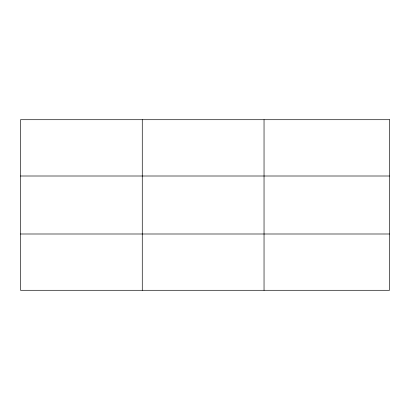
<?xml version="1.0" encoding="UTF-8"?>
<svg xmlns="http://www.w3.org/2000/svg" width="410" height="410" viewBox="0 0 410 410"><rect width="100%" height="100%" fill="white"/><g stroke="black" fill="none" stroke-linecap="round" stroke-linejoin="round"><path stroke-width="0.61" d="M142.27 119.71L142.27 290.29M264.04 119.71L264.04 290.29M20.5 176.003L389.5 176.003M20.5 233.997L389.5 233.997M389.5 119.71L389.5 290.29L20.5 290.29L20.5 119.71L389.5 119.71"/></g></svg>
